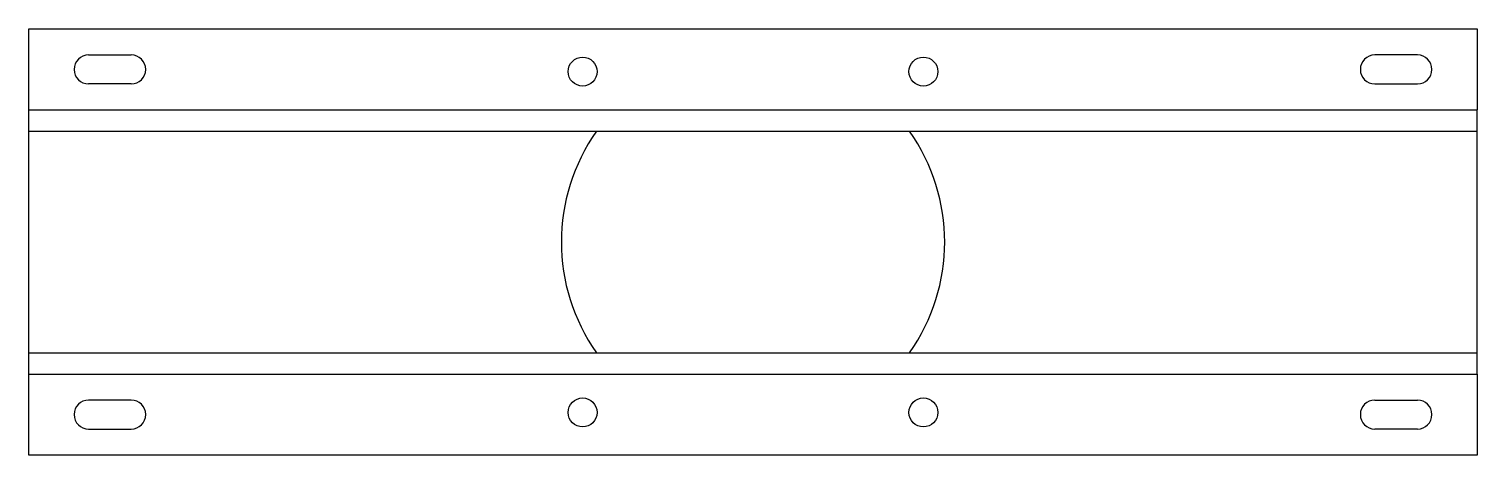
# Model space of a CAD drawing. Header units: millimetres. Extents: x 15 to 185, y 14 to 64.
import ezdxf

# ---------------------------------------------------------------- set-up
doc = ezdxf.new("R2010")
doc.units = ezdxf.units.MM

msp = doc.modelspace()

# ---------------------------------------------------------------- linework, layer by layer
at = {"color": 7, "linetype": 'Continuous', "lineweight": 25}
for p, q in [((15.15, 54.9), (15.15, 64.4)), ((15.15, 64.4), (185.15, 64.4)), ((185.15, 64.4), (185.15, 54.9)), ((22.15, 61.35), (27.15, 61.35)), ((178.15, 61.35), (173.15, 61.35)), ((27.15, 57.95), (22.15, 57.95)), ((173.15, 57.95), (178.15, 57.95)), ((15.15, 54.9), (185.15, 54.9)), ((15.15, 52.4), (15.15, 54.9)), ((185.15, 52.4), (185.15, 54.9)), ((15.15, 52.4), (185.15, 52.4)), ((15.15, 26.4), (15.15, 52.4)), ((185.15, 26.4), (185.15, 52.4)), ((15.15, 26.4), (185.15, 26.4)), ((15.15, 23.9), (15.15, 26.4)), ((185.15, 23.9), (185.15, 26.4)), ((15.15, 14.4), (15.15, 23.9)), ((15.15, 23.9), (185.15, 23.9)), ((185.15, 23.9), (185.15, 14.4)), ((27.15, 20.85), (22.15, 20.85)), ((173.15, 20.85), (178.15, 20.85)), ((22.15, 17.45), (27.15, 17.45)), ((178.15, 17.45), (173.15, 17.45)), ((185.15, 14.4), (15.15, 14.4))]:
    msp.add_line(p, q, dxfattribs=at)
for centre in [(80.15, 59.4), (120.15, 59.4), (80.15, 19.4), (120.15, 19.4)]:
    msp.add_circle(centre, 1.7, dxfattribs=at)
for centre, radius, start, end in [((22.15, 59.65), 1.7, 90, 270), ((27.15, 59.65), 1.7, 270, 90), ((173.15, 59.65), 1.7, 90, 270), ((178.15, 59.65), 1.7, 270, 90), ((100.15, 39.4), 22.5, 144.7056, 215.2944), ((100.15, 39.4), 22.5, 324.7056, 35.2944), ((22.15, 19.15), 1.7, 90, 270), ((27.15, 19.15), 1.7, 270, 90), ((173.15, 19.15), 1.7, 90, 270), ((178.15, 19.15), 1.7, 270, 90)]:
    msp.add_arc(centre, radius, start, end, dxfattribs=at)

doc.saveas('drawing.dxf')
